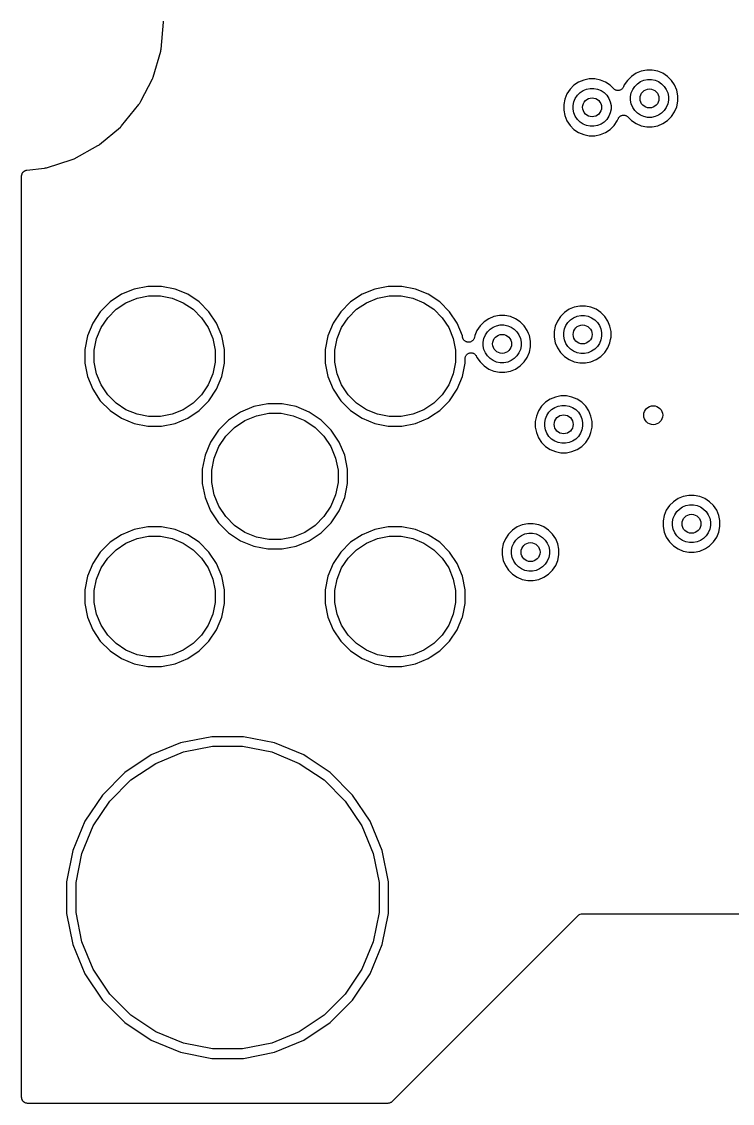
# Model space of a CAD drawing. Extents: x 113.2 to 188.8, y -123.8 to -78.2.
# Drawn here: x 113.15 to 128.16, y -123.85 to -100.99 of the extents above; entities that cross this region are included whole.
import ezdxf

# ---------------------------------------------------------------- set-up
doc = ezdxf.new("R2010")
doc.units = 0
doc.layers.add('BLACK', color=7, linetype='CONTINUOUS')

msp = doc.modelspace()

# ---------------------------------------------------------------- linework, layer by layer
at = {"layer": 'BLACK', "linetype": 'CONTINUOUS'}
for p, q in [((116.097, -101.572), (116.149, -100.999)), ((116.149, -100.999), (116.149, -100.98)), ((115.927, -102.163), (116.09, -101.611)), ((116.09, -101.611), (116.093, -101.592)), ((116.093, -101.592), (116.094, -101.59)), ((116.094, -101.59), (116.097, -101.572)), ((116.094, -101.59), (116.094, -101.59)), ((115.919, -102.182), (115.92, -102.18)), ((115.92, -102.18), (115.927, -102.163)), ((115.92, -102.18), (115.92, -102.18)), ((126.03, -102.147), (125.947, -102.23)), ((126.128, -102.081), (126.03, -102.147)), ((126.238, -102.036), (126.128, -102.081)), ((126.354, -102.013), (126.238, -102.036)), ((126.472, -102.013), (126.354, -102.013)), ((126.588, -102.036), (126.472, -102.013)), ((126.697, -102.081), (126.588, -102.036)), ((126.795, -102.147), (126.697, -102.081)), ((126.879, -102.23), (126.795, -102.147)), ((115.666, -102.67), (115.912, -102.199)), ((115.912, -102.199), (115.919, -102.182)), ((124.818, -102.334), (124.734, -102.418)), ((124.916, -102.268), (124.818, -102.334)), ((125.025, -102.223), (124.916, -102.268)), ((125.141, -102.2), (125.025, -102.223)), ((125.083, -102.415), (125.161, -102.4)), ((125.259, -102.2), (125.141, -102.2)), ((125.161, -102.4), (125.239, -102.4)), ((125.239, -102.4), (125.317, -102.415)), ((125.375, -102.223), (125.259, -102.2)), ((125.484, -102.268), (125.375, -102.223)), ((125.582, -102.334), (125.484, -102.268)), ((125.658, -102.409), (125.582, -102.334)), ((125.667, -102.417), (125.658, -102.409)), ((125.836, -102.41), (125.826, -102.418)), ((125.844, -102.4), (125.836, -102.41)), ((125.836, -102.41), (125.836, -102.41)), ((125.836, -102.41), (125.836, -102.41)), ((125.852, -102.391), (125.844, -102.4)), ((125.858, -102.38), (125.852, -102.391)), ((125.852, -102.391), (125.852, -102.391)), ((125.852, -102.391), (125.852, -102.391)), ((125.864, -102.369), (125.858, -102.38)), ((125.865, -102.368), (125.864, -102.369)), ((125.864, -102.369), (125.864, -102.369)), ((125.864, -102.369), (125.864, -102.369)), ((125.864, -102.369), (125.864, -102.369)), ((125.881, -102.328), (125.865, -102.368)), ((125.947, -102.23), (125.881, -102.328)), ((126.058, -102.423), (126.102, -102.358)), ((126.102, -102.358), (126.158, -102.302)), ((126.158, -102.302), (126.223, -102.258)), ((126.223, -102.258), (126.296, -102.228)), ((126.296, -102.228), (126.373, -102.213)), ((126.373, -102.213), (126.452, -102.213)), ((126.452, -102.213), (126.529, -102.228)), ((126.529, -102.228), (126.602, -102.258)), ((126.602, -102.258), (126.668, -102.302)), ((126.668, -102.302), (126.723, -102.358)), ((126.723, -102.358), (126.767, -102.423)), ((126.944, -102.328), (126.879, -102.23)), ((126.99, -102.438), (126.944, -102.328)), ((124.623, -102.625), (124.6, -102.741)), ((124.668, -102.516), (124.623, -102.625)), ((124.734, -102.418), (124.668, -102.516)), ((124.815, -102.683), (124.846, -102.611)), ((124.846, -102.611), (124.889, -102.545)), ((124.889, -102.545), (124.945, -102.489)), ((124.945, -102.489), (125.011, -102.446)), ((125.011, -102.446), (125.083, -102.415)), ((125.317, -102.415), (125.389, -102.446)), ((125.389, -102.446), (125.455, -102.489)), ((125.455, -102.489), (125.511, -102.545)), ((125.511, -102.545), (125.554, -102.611)), ((125.554, -102.611), (125.585, -102.683)), ((125.676, -102.424), (125.667, -102.417)), ((125.676, -102.425), (125.676, -102.424)), ((125.677, -102.425), (125.676, -102.425)), ((125.687, -102.43), (125.677, -102.425)), ((125.698, -102.436), (125.687, -102.43)), ((125.699, -102.436), (125.698, -102.436)), ((125.698, -102.436), (125.698, -102.436)), ((125.71, -102.44), (125.699, -102.436)), ((125.722, -102.444), (125.71, -102.44)), ((125.734, -102.445), (125.722, -102.444)), ((125.722, -102.444), (125.722, -102.444)), ((125.722, -102.444), (125.722, -102.444)), ((125.746, -102.446), (125.734, -102.445)), ((125.747, -102.446), (125.746, -102.446)), ((125.759, -102.445), (125.747, -102.446)), ((125.747, -102.446), (125.747, -102.446)), ((125.771, -102.444), (125.759, -102.445)), ((125.772, -102.444), (125.771, -102.444)), ((125.771, -102.444), (125.771, -102.444)), ((125.783, -102.44), (125.772, -102.444)), ((125.795, -102.437), (125.783, -102.44)), ((125.806, -102.431), (125.795, -102.437)), ((125.795, -102.437), (125.795, -102.437)), ((125.795, -102.437), (125.795, -102.437)), ((125.817, -102.426), (125.806, -102.431)), ((125.826, -102.418), (125.817, -102.425)), ((125.817, -102.425), (125.817, -102.425)), ((125.817, -102.425), (125.817, -102.426)), ((126.013, -102.573), (126.028, -102.496)), ((126.013, -102.652), (126.013, -102.573)), ((126.028, -102.496), (126.058, -102.423)), ((126.767, -102.423), (126.797, -102.496)), ((126.797, -102.496), (126.813, -102.573)), ((126.813, -102.573), (126.813, -102.652)), ((127.013, -102.554), (126.99, -102.438)), ((127.013, -102.672), (127.013, -102.554)), ((115.263, -103.191), (115.624, -102.742)), ((115.624, -102.742), (115.634, -102.726)), ((115.634, -102.726), (115.635, -102.725)), ((115.635, -102.725), (115.645, -102.709)), ((115.635, -102.725), (115.635, -102.725)), ((115.645, -102.709), (115.666, -102.67)), ((115.666, -102.67), (115.666, -102.67)), ((124.6, -102.741), (124.6, -102.859)), ((124.6, -102.859), (124.623, -102.975)), ((124.8, -102.761), (124.815, -102.683)), ((124.8, -102.839), (124.8, -102.761)), ((124.815, -102.917), (124.8, -102.839)), ((125.585, -102.683), (125.6, -102.761)), ((125.6, -102.839), (125.585, -102.917)), ((125.6, -102.761), (125.6, -102.839)), ((126.028, -102.729), (126.013, -102.652)), ((126.058, -102.802), (126.028, -102.729)), ((126.102, -102.868), (126.058, -102.802)), ((126.767, -102.802), (126.723, -102.868)), ((126.797, -102.729), (126.767, -102.802)), ((126.813, -102.652), (126.797, -102.729)), ((126.944, -102.897), (126.99, -102.788)), ((126.99, -102.788), (127.013, -102.672)), ((124.623, -102.975), (124.668, -103.084)), ((124.668, -103.084), (124.734, -103.182)), ((124.846, -102.989), (124.815, -102.917)), ((124.889, -103.055), (124.846, -102.989)), ((124.945, -103.111), (124.889, -103.055)), ((125.511, -103.055), (125.455, -103.111)), ((125.554, -102.989), (125.511, -103.055)), ((125.585, -102.917), (125.554, -102.989)), ((125.666, -103.182), (125.732, -103.084)), ((125.732, -103.084), (125.748, -103.045)), ((125.748, -103.044), (125.749, -103.043)), ((125.748, -103.045), (125.748, -103.044)), ((125.748, -103.044), (125.748, -103.044)), ((125.748, -103.044), (125.748, -103.044)), ((125.749, -103.043), (125.755, -103.033)), ((125.755, -103.033), (125.76, -103.022)), ((125.76, -103.022), (125.761, -103.022)), ((125.761, -103.022), (125.768, -103.012)), ((125.761, -103.022), (125.761, -103.022)), ((125.768, -103.012), (125.776, -103.003)), ((125.776, -103.003), (125.776, -103.003)), ((125.776, -103.003), (125.777, -103.003)), ((125.777, -103.003), (125.786, -102.995)), ((125.786, -102.995), (125.795, -102.987)), ((125.795, -102.987), (125.796, -102.987)), ((125.796, -102.987), (125.807, -102.982)), ((125.796, -102.987), (125.796, -102.987)), ((125.807, -102.982), (125.817, -102.976)), ((125.817, -102.976), (125.818, -102.976)), ((125.818, -102.976), (125.83, -102.972)), ((125.818, -102.976), (125.818, -102.976)), ((125.83, -102.972), (125.841, -102.969)), ((125.841, -102.969), (125.841, -102.969)), ((125.841, -102.969), (125.842, -102.969)), ((125.842, -102.969), (125.854, -102.968)), ((125.854, -102.968), (125.866, -102.966)), ((125.866, -102.966), (125.866, -102.967)), ((125.866, -102.967), (125.866, -102.966)), ((125.866, -102.966), (125.878, -102.968)), ((125.878, -102.968), (125.89, -102.969)), ((125.89, -102.969), (125.891, -102.969)), ((125.891, -102.969), (125.891, -102.969)), ((125.891, -102.969), (125.903, -102.973)), ((125.903, -102.973), (125.914, -102.976)), ((125.914, -102.976), (125.914, -102.976)), ((125.914, -102.976), (125.915, -102.976)), ((125.915, -102.976), (125.925, -102.982)), ((125.925, -102.982), (125.936, -102.988)), ((125.936, -102.988), (125.936, -102.988)), ((125.936, -102.988), (125.937, -102.988)), ((125.937, -102.988), (125.946, -102.996)), ((125.946, -102.996), (125.955, -103.004)), ((125.955, -103.004), (126.03, -103.079)), ((126.03, -103.079), (126.128, -103.144)), ((126.158, -102.923), (126.102, -102.868)), ((126.223, -102.967), (126.158, -102.923)), ((126.296, -102.997), (126.223, -102.967)), ((126.373, -103.013), (126.296, -102.997)), ((126.452, -103.013), (126.373, -103.013)), ((126.529, -102.997), (126.452, -103.013)), ((126.602, -102.967), (126.529, -102.997)), ((126.668, -102.923), (126.602, -102.967)), ((126.723, -102.868), (126.668, -102.923)), ((126.697, -103.144), (126.795, -103.079)), ((126.795, -103.079), (126.879, -102.995)), ((126.879, -102.995), (126.944, -102.897)), ((114.794, -103.589), (115.236, -103.218)), ((115.236, -103.218), (115.249, -103.205)), ((115.249, -103.205), (115.25, -103.204)), ((115.25, -103.204), (115.263, -103.191)), ((115.25, -103.204), (115.25, -103.204)), ((115.25, -103.204), (115.25, -103.204)), ((124.734, -103.182), (124.818, -103.266)), ((124.818, -103.266), (124.916, -103.332)), ((125.011, -103.154), (124.945, -103.111)), ((125.083, -103.185), (125.011, -103.154)), ((125.161, -103.2), (125.083, -103.185)), ((125.239, -103.2), (125.161, -103.2)), ((125.317, -103.185), (125.239, -103.2)), ((125.389, -103.154), (125.317, -103.185)), ((125.455, -103.111), (125.389, -103.154)), ((125.484, -103.332), (125.582, -103.266)), ((125.582, -103.266), (125.666, -103.182)), ((126.128, -103.144), (126.238, -103.19)), ((126.238, -103.19), (126.354, -103.213)), ((126.354, -103.213), (126.472, -103.213)), ((126.472, -103.213), (126.588, -103.19)), ((126.588, -103.19), (126.697, -103.144)), ((124.916, -103.332), (125.025, -103.377)), ((125.025, -103.377), (125.141, -103.4)), ((125.141, -103.4), (125.259, -103.4)), ((125.259, -103.4), (125.375, -103.377)), ((125.375, -103.377), (125.484, -103.332)), ((114.257, -103.888), (114.762, -103.61)), ((114.762, -103.61), (114.778, -103.6)), ((114.778, -103.6), (114.779, -103.599)), ((114.779, -103.599), (114.794, -103.589)), ((114.779, -103.599), (114.779, -103.599)), ((113.673, -104.077), (114.221, -103.903)), ((114.221, -103.903), (114.239, -103.895)), ((114.239, -103.895), (114.241, -103.895)), ((114.241, -103.895), (114.257, -103.888)), ((114.241, -103.895), (114.241, -103.895)), ((113.151, -104.241), (113.153, -104.234)), ((113.153, -104.226), (113.155, -104.222)), ((113.153, -104.234), (113.153, -104.226)), ((113.155, -104.222), (113.156, -104.217)), ((113.156, -104.217), (113.159, -104.21)), ((113.159, -104.21), (113.161, -104.203)), ((113.161, -104.203), (113.163, -104.198)), ((113.163, -104.198), (113.165, -104.194)), ((113.165, -104.194), (113.169, -104.188)), ((113.169, -104.188), (113.173, -104.181)), ((113.173, -104.181), (113.176, -104.177)), ((113.176, -104.177), (113.179, -104.173)), ((113.179, -104.173), (113.184, -104.168)), ((113.184, -104.168), (113.189, -104.162)), ((113.189, -104.162), (113.193, -104.159)), ((113.193, -104.159), (113.196, -104.155)), ((113.196, -104.155), (113.202, -104.151)), ((113.202, -104.151), (113.208, -104.146)), ((113.208, -104.146), (113.212, -104.144)), ((113.212, -104.144), (113.217, -104.141)), ((113.217, -104.141), (113.223, -104.138)), ((113.223, -104.138), (113.23, -104.135)), ((113.23, -104.135), (113.235, -104.134)), ((113.235, -104.134), (113.239, -104.132)), ((113.239, -104.132), (113.247, -104.13)), ((113.247, -104.13), (113.254, -104.128)), ((113.254, -104.128), (113.259, -104.128)), ((113.259, -104.128), (113.264, -104.126)), ((113.264, -104.126), (113.634, -104.085)), ((113.634, -104.085), (113.653, -104.081)), ((113.653, -104.081), (113.655, -104.081)), ((113.655, -104.081), (113.673, -104.077)), ((113.655, -104.081), (113.655, -104.081)), ((113.151, -104.246), (113.151, -104.241)), ((113.151, -104.251), (113.151, -104.246)), ((113.151, -104.253), (113.151, -104.251)), ((113.151, -123.722), (113.151, -104.253)), ((115.261, -106.752), (115.019, -106.913)), ((115.529, -106.64), (115.261, -106.752)), ((115.815, -106.584), (115.529, -106.64)), ((116.105, -106.584), (115.815, -106.584)), ((116.391, -106.64), (116.105, -106.584)), ((116.659, -106.752), (116.391, -106.64)), ((116.901, -106.913), (116.659, -106.752)), ((120.341, -106.752), (120.099, -106.913)), ((120.609, -106.64), (120.341, -106.752)), ((120.895, -106.584), (120.609, -106.64)), ((121.185, -106.584), (120.895, -106.584)), ((121.471, -106.64), (121.185, -106.584)), ((121.739, -106.752), (121.471, -106.64)), ((121.981, -106.913), (121.739, -106.752)), ((115.019, -106.913), (114.813, -107.119)), ((115.146, -107.069), (115.355, -106.929)), ((115.355, -106.929), (115.588, -106.833)), ((115.588, -106.833), (115.834, -106.784)), ((115.834, -106.784), (116.086, -106.784)), ((116.086, -106.784), (116.332, -106.833)), ((116.332, -106.833), (116.565, -106.929)), ((116.565, -106.929), (116.774, -107.069)), ((117.107, -107.119), (116.901, -106.913)), ((120.099, -106.913), (119.893, -107.119)), ((120.226, -107.069), (120.435, -106.929)), ((120.435, -106.929), (120.668, -106.833)), ((120.668, -106.833), (120.914, -106.784)), ((120.914, -106.784), (121.166, -106.784)), ((121.166, -106.784), (121.412, -106.833)), ((121.412, -106.833), (121.645, -106.929)), ((121.645, -106.929), (121.854, -107.069)), ((122.187, -107.119), (121.981, -106.913)), ((114.813, -107.119), (114.652, -107.361)), ((114.969, -107.246), (115.146, -107.069)), ((116.774, -107.069), (116.951, -107.246)), ((117.268, -107.361), (117.107, -107.119)), ((119.893, -107.119), (119.732, -107.361)), ((120.049, -107.246), (120.226, -107.069)), ((121.854, -107.069), (122.031, -107.246)), ((122.348, -107.361), (122.187, -107.119)), ((123.241, -107.2), (123.125, -107.223)), ((123.359, -107.2), (123.241, -107.2)), ((123.475, -107.223), (123.359, -107.2)), ((124.618, -107.134), (124.534, -107.218)), ((124.716, -107.068), (124.618, -107.134)), ((124.825, -107.023), (124.716, -107.068)), ((124.941, -107), (124.825, -107.023)), ((124.883, -107.215), (124.961, -107.2)), ((125.059, -107), (124.941, -107)), ((124.961, -107.2), (125.039, -107.2)), ((125.039, -107.2), (125.117, -107.215)), ((125.175, -107.023), (125.059, -107)), ((125.284, -107.068), (125.175, -107.023)), ((125.382, -107.134), (125.284, -107.068)), ((125.466, -107.218), (125.382, -107.134)), ((114.652, -107.361), (114.54, -107.629)), ((114.829, -107.455), (114.969, -107.246)), ((116.951, -107.246), (117.091, -107.455)), ((117.38, -107.629), (117.268, -107.361)), ((119.732, -107.361), (119.62, -107.629)), ((119.909, -107.455), (120.049, -107.246)), ((122.031, -107.246), (122.171, -107.455)), ((122.46, -107.629), (122.348, -107.361)), ((122.834, -107.418), (122.768, -107.516)), ((122.918, -107.334), (122.834, -107.418)), ((123.016, -107.268), (122.918, -107.334)), ((123.125, -107.223), (123.016, -107.268)), ((123.111, -107.446), (123.183, -107.415)), ((123.183, -107.415), (123.261, -107.4)), ((123.261, -107.4), (123.339, -107.4)), ((123.339, -107.4), (123.417, -107.415)), ((123.417, -107.415), (123.489, -107.446)), ((123.584, -107.268), (123.475, -107.223)), ((123.682, -107.334), (123.584, -107.268)), ((123.766, -107.418), (123.682, -107.334)), ((123.832, -107.516), (123.766, -107.418)), ((124.423, -107.425), (124.4, -107.541)), ((124.468, -107.316), (124.423, -107.425)), ((124.534, -107.218), (124.468, -107.316)), ((124.615, -107.483), (124.646, -107.411)), ((124.646, -107.411), (124.689, -107.345)), ((124.689, -107.345), (124.745, -107.289)), ((124.745, -107.289), (124.811, -107.246)), ((124.811, -107.246), (124.883, -107.215)), ((125.117, -107.215), (125.189, -107.246)), ((125.189, -107.246), (125.255, -107.289)), ((125.255, -107.289), (125.311, -107.345)), ((125.311, -107.345), (125.354, -107.411)), ((125.354, -107.411), (125.385, -107.483)), ((125.532, -107.316), (125.466, -107.218)), ((125.577, -107.425), (125.532, -107.316)), ((125.6, -107.541), (125.577, -107.425)), ((114.54, -107.629), (114.484, -107.915)), ((114.733, -107.688), (114.829, -107.455)), ((117.091, -107.455), (117.187, -107.688)), ((117.436, -107.915), (117.38, -107.629)), ((119.62, -107.629), (119.564, -107.915)), ((119.813, -107.688), (119.909, -107.455)), ((122.171, -107.455), (122.267, -107.688)), ((122.466, -107.663), (122.46, -107.629)), ((122.47, -107.675), (122.466, -107.663)), ((122.715, -107.665), (122.711, -107.677)), ((122.723, -107.625), (122.715, -107.663)), ((122.715, -107.663), (122.715, -107.665)), ((122.715, -107.665), (122.715, -107.665)), ((122.715, -107.665), (122.715, -107.665)), ((122.715, -107.665), (122.715, -107.665)), ((122.768, -107.516), (122.723, -107.625)), ((122.915, -107.683), (122.946, -107.611)), ((122.946, -107.611), (122.989, -107.545)), ((122.989, -107.545), (123.045, -107.489)), ((123.045, -107.489), (123.111, -107.446)), ((123.489, -107.446), (123.555, -107.489)), ((123.555, -107.489), (123.611, -107.545)), ((123.611, -107.545), (123.654, -107.611)), ((123.654, -107.611), (123.685, -107.683)), ((123.857, -107.577), (123.832, -107.516)), ((123.877, -107.625), (123.857, -107.577)), ((123.9, -107.741), (123.877, -107.625)), ((124.4, -107.541), (124.4, -107.659)), ((124.4, -107.659), (124.423, -107.775)), ((124.6, -107.561), (124.615, -107.483)), ((124.6, -107.639), (124.6, -107.561)), ((124.615, -107.717), (124.6, -107.639)), ((125.385, -107.483), (125.4, -107.561)), ((125.4, -107.639), (125.385, -107.717)), ((125.4, -107.561), (125.4, -107.639)), ((125.591, -107.704), (125.6, -107.659)), ((125.6, -107.659), (125.6, -107.541)), ((114.684, -107.934), (114.733, -107.688)), ((117.187, -107.688), (117.236, -107.934)), ((119.764, -107.934), (119.813, -107.688)), ((122.267, -107.688), (122.316, -107.934)), ((122.473, -107.687), (122.47, -107.675)), ((122.474, -107.687), (122.473, -107.687)), ((122.473, -107.687), (122.473, -107.687)), ((122.479, -107.697), (122.474, -107.687)), ((122.485, -107.709), (122.479, -107.697)), ((122.493, -107.718), (122.485, -107.709)), ((122.485, -107.709), (122.485, -107.709)), ((122.485, -107.709), (122.485, -107.709)), ((122.501, -107.728), (122.493, -107.718)), ((122.51, -107.736), (122.501, -107.728)), ((122.501, -107.728), (122.501, -107.728)), ((122.501, -107.728), (122.501, -107.728)), ((122.52, -107.744), (122.51, -107.736)), ((122.531, -107.749), (122.52, -107.744)), ((122.52, -107.744), (122.52, -107.744)), ((122.52, -107.744), (122.52, -107.744)), ((122.542, -107.755), (122.531, -107.749)), ((122.542, -107.756), (122.542, -107.755)), ((122.542, -107.755), (122.542, -107.755)), ((122.554, -107.759), (122.542, -107.756)), ((122.565, -107.763), (122.554, -107.759)), ((122.578, -107.764), (122.565, -107.763)), ((122.565, -107.763), (122.565, -107.763)), ((122.565, -107.763), (122.565, -107.763)), ((122.59, -107.765), (122.578, -107.764)), ((122.603, -107.764), (122.59, -107.765)), ((122.59, -107.765), (122.59, -107.765)), ((122.59, -107.765), (122.59, -107.765)), ((122.615, -107.763), (122.603, -107.764)), ((122.627, -107.76), (122.615, -107.763)), ((122.615, -107.763), (122.615, -107.763)), ((122.615, -107.763), (122.615, -107.763)), ((122.638, -107.756), (122.627, -107.76)), ((122.639, -107.756), (122.638, -107.756)), ((122.638, -107.756), (122.638, -107.756)), ((122.649, -107.75), (122.639, -107.756)), ((122.66, -107.745), (122.649, -107.75)), ((122.661, -107.745), (122.66, -107.745)), ((122.66, -107.745), (122.66, -107.745)), ((122.67, -107.737), (122.661, -107.745)), ((122.68, -107.729), (122.67, -107.737)), ((122.688, -107.719), (122.68, -107.729)), ((122.68, -107.729), (122.68, -107.729)), ((122.68, -107.729), (122.68, -107.729)), ((122.696, -107.71), (122.688, -107.719)), ((122.702, -107.699), (122.696, -107.71)), ((122.696, -107.71), (122.696, -107.71)), ((122.696, -107.71), (122.696, -107.71)), ((122.708, -107.689), (122.702, -107.699)), ((122.711, -107.677), (122.708, -107.688)), ((122.708, -107.688), (122.708, -107.688)), ((122.708, -107.688), (122.708, -107.689)), ((122.9, -107.761), (122.915, -107.683)), ((122.9, -107.839), (122.9, -107.761)), ((122.915, -107.917), (122.9, -107.839)), ((123.685, -107.683), (123.7, -107.761)), ((123.7, -107.839), (123.685, -107.917)), ((123.7, -107.761), (123.7, -107.839)), ((123.877, -107.975), (123.9, -107.859)), ((123.9, -107.859), (123.9, -107.741)), ((124.423, -107.775), (124.468, -107.884)), ((124.468, -107.884), (124.534, -107.982)), ((124.646, -107.789), (124.615, -107.717)), ((124.689, -107.855), (124.646, -107.789)), ((124.745, -107.911), (124.689, -107.855)), ((125.311, -107.855), (125.255, -107.911)), ((125.354, -107.789), (125.311, -107.855)), ((125.385, -107.717), (125.354, -107.789)), ((125.466, -107.982), (125.532, -107.884)), ((125.532, -107.884), (125.577, -107.775)), ((125.577, -107.775), (125.591, -107.704)), ((114.484, -107.915), (114.484, -108.205)), ((114.684, -108.186), (114.684, -107.934)), ((117.236, -107.934), (117.236, -108.186)), ((117.436, -108.205), (117.436, -107.915)), ((119.564, -107.915), (119.564, -108.205)), ((119.764, -108.186), (119.764, -107.934)), ((122.316, -107.934), (122.316, -108.186)), ((122.516, -108.113), (122.518, -108.1)), ((122.516, -108.114), (122.516, -108.113)), ((122.516, -108.113), (122.516, -108.113)), ((122.516, -108.113), (122.516, -108.113)), ((122.516, -108.113), (122.516, -108.113)), ((122.516, -108.205), (122.516, -108.114)), ((122.518, -108.1), (122.519, -108.088)), ((122.519, -108.088), (122.523, -108.076)), ((122.519, -108.088), (122.519, -108.088)), ((122.519, -108.088), (122.519, -108.088)), ((122.523, -108.076), (122.527, -108.065)), ((122.527, -108.064), (122.533, -108.053)), ((122.527, -108.065), (122.527, -108.064)), ((122.527, -108.065), (122.527, -108.065)), ((122.533, -108.053), (122.538, -108.043)), ((122.538, -108.043), (122.539, -108.043)), ((122.539, -108.043), (122.546, -108.033)), ((122.539, -108.043), (122.539, -108.043)), ((122.546, -108.033), (122.554, -108.024)), ((122.554, -108.024), (122.564, -108.016)), ((122.554, -108.024), (122.554, -108.024)), ((122.554, -108.024), (122.554, -108.024)), ((122.564, -108.016), (122.574, -108.008)), ((122.574, -108.008), (122.585, -108.002)), ((122.574, -108.008), (122.574, -108.008)), ((122.574, -108.008), (122.574, -108.008)), ((122.585, -108.002), (122.596, -107.997)), ((122.596, -107.997), (122.607, -107.993)), ((122.596, -107.997), (122.596, -107.997)), ((122.596, -107.997), (122.596, -107.997)), ((122.607, -107.993), (122.619, -107.99)), ((122.619, -107.99), (122.619, -107.99)), ((122.619, -107.99), (122.62, -107.99)), ((122.62, -107.99), (122.632, -107.989)), ((122.632, -107.989), (122.644, -107.987)), ((122.644, -107.987), (122.644, -107.987)), ((122.644, -107.987), (122.644, -107.987)), ((122.644, -107.987), (122.656, -107.989)), ((122.656, -107.989), (122.669, -107.99)), ((122.669, -107.99), (122.669, -107.99)), ((122.669, -107.99), (122.669, -107.99)), ((122.669, -107.99), (122.681, -107.994)), ((122.681, -107.994), (122.692, -107.997)), ((122.692, -107.997), (122.692, -107.997)), ((122.692, -107.997), (122.693, -107.997)), ((122.693, -107.997), (122.703, -108.003)), ((122.703, -108.003), (122.714, -108.009)), ((122.714, -108.009), (122.714, -108.009)), ((122.714, -108.009), (122.714, -108.009)), ((122.714, -108.009), (122.724, -108.017)), ((122.724, -108.017), (122.733, -108.025)), ((122.733, -108.025), (122.733, -108.025)), ((122.733, -108.025), (122.733, -108.025)), ((122.733, -108.025), (122.741, -108.035)), ((122.741, -108.035), (122.749, -108.044)), ((122.749, -108.044), (122.749, -108.044)), ((122.749, -108.044), (122.749, -108.044)), ((122.749, -108.044), (122.755, -108.055)), ((122.755, -108.055), (122.761, -108.066)), ((122.761, -108.066), (122.768, -108.084)), ((122.768, -108.084), (122.834, -108.182)), ((122.946, -107.989), (122.915, -107.917)), ((122.989, -108.055), (122.946, -107.989)), ((123.045, -108.111), (122.989, -108.055)), ((123.111, -108.154), (123.045, -108.111)), ((123.555, -108.111), (123.489, -108.154)), ((123.611, -108.055), (123.555, -108.111)), ((123.654, -107.989), (123.611, -108.055)), ((123.685, -107.917), (123.654, -107.989)), ((123.766, -108.182), (123.832, -108.084)), ((123.832, -108.084), (123.877, -107.975)), ((124.534, -107.982), (124.618, -108.066)), ((124.618, -108.066), (124.716, -108.132)), ((124.811, -107.954), (124.745, -107.911)), ((124.883, -107.985), (124.811, -107.954)), ((124.961, -108), (124.883, -107.985)), ((125.039, -108), (124.961, -108)), ((125.117, -107.985), (125.039, -108)), ((125.189, -107.954), (125.117, -107.985)), ((125.255, -107.911), (125.189, -107.954)), ((125.284, -108.132), (125.382, -108.066)), ((125.382, -108.066), (125.466, -107.982)), ((114.484, -108.205), (114.54, -108.491)), ((114.733, -108.432), (114.684, -108.186)), ((117.236, -108.186), (117.187, -108.432)), ((117.38, -108.491), (117.436, -108.205)), ((119.564, -108.205), (119.62, -108.491)), ((119.813, -108.432), (119.764, -108.186)), ((122.316, -108.186), (122.267, -108.432)), ((122.46, -108.491), (122.516, -108.205)), ((122.834, -108.182), (122.918, -108.266)), ((122.918, -108.266), (123.016, -108.332)), ((123.016, -108.332), (123.125, -108.377)), ((123.183, -108.185), (123.111, -108.154)), ((123.261, -108.2), (123.183, -108.185)), ((123.339, -108.2), (123.261, -108.2)), ((123.417, -108.185), (123.339, -108.2)), ((123.489, -108.154), (123.417, -108.185)), ((123.475, -108.377), (123.584, -108.332)), ((123.584, -108.332), (123.682, -108.266)), ((123.682, -108.266), (123.766, -108.182)), ((124.716, -108.132), (124.825, -108.177)), ((124.825, -108.177), (124.941, -108.2)), ((124.941, -108.2), (125.059, -108.2)), ((125.059, -108.2), (125.175, -108.177)), ((125.175, -108.177), (125.284, -108.132)), ((114.54, -108.491), (114.652, -108.759)), ((114.829, -108.665), (114.733, -108.432)), ((117.187, -108.432), (117.091, -108.665)), ((117.268, -108.759), (117.38, -108.491)), ((119.62, -108.491), (119.732, -108.759)), ((119.909, -108.665), (119.813, -108.432)), ((122.267, -108.432), (122.171, -108.665)), ((122.348, -108.759), (122.46, -108.491)), ((123.125, -108.377), (123.241, -108.4)), ((123.241, -108.4), (123.359, -108.4)), ((123.359, -108.4), (123.475, -108.377)), ((114.652, -108.759), (114.813, -109.001)), ((114.969, -108.874), (114.829, -108.665)), ((117.091, -108.665), (116.951, -108.874)), ((117.107, -109.001), (117.268, -108.759)), ((119.732, -108.759), (119.893, -109.001)), ((120.049, -108.874), (119.909, -108.665)), ((122.171, -108.665), (122.031, -108.874)), ((122.187, -109.001), (122.348, -108.759)), ((114.813, -109.001), (115.019, -109.207)), ((115.146, -109.051), (114.969, -108.874)), ((116.951, -108.874), (116.774, -109.051)), ((116.901, -109.207), (117.107, -109.001)), ((119.893, -109.001), (120.099, -109.207)), ((120.226, -109.051), (120.049, -108.874)), ((122.031, -108.874), (121.854, -109.051)), ((121.981, -109.207), (122.187, -109.001)), ((124.218, -109.034), (124.134, -109.118)), ((124.316, -108.968), (124.218, -109.034)), ((124.425, -108.923), (124.316, -108.968)), ((124.541, -108.9), (124.425, -108.923)), ((124.659, -108.9), (124.541, -108.9)), ((124.775, -108.923), (124.659, -108.9)), ((124.884, -108.968), (124.775, -108.923)), ((124.982, -109.034), (124.884, -108.968)), ((125.066, -109.118), (124.982, -109.034)), ((115.019, -109.207), (115.261, -109.368)), ((115.355, -109.191), (115.146, -109.051)), ((115.588, -109.287), (115.355, -109.191)), ((116.565, -109.191), (116.332, -109.287)), ((116.774, -109.051), (116.565, -109.191)), ((116.659, -109.368), (116.901, -109.207)), ((117.774, -109.241), (117.522, -109.409)), ((118.053, -109.125), (117.774, -109.241)), ((118.349, -109.066), (118.053, -109.125)), ((118.111, -109.318), (118.369, -109.266)), ((118.651, -109.066), (118.349, -109.066)), ((118.369, -109.266), (118.631, -109.266)), ((118.631, -109.266), (118.889, -109.318)), ((118.947, -109.125), (118.651, -109.066)), ((119.226, -109.241), (118.947, -109.125)), ((119.478, -109.409), (119.226, -109.241)), ((120.099, -109.207), (120.341, -109.368)), ((120.435, -109.191), (120.226, -109.051)), ((120.668, -109.287), (120.435, -109.191)), ((121.645, -109.191), (121.412, -109.287)), ((121.854, -109.051), (121.645, -109.191)), ((121.807, -109.323), (121.981, -109.207)), ((124.068, -109.216), (124.023, -109.325)), ((124.134, -109.118), (124.068, -109.216)), ((124.246, -109.311), (124.289, -109.245)), ((124.289, -109.245), (124.345, -109.189)), ((124.345, -109.189), (124.411, -109.146)), ((124.411, -109.146), (124.483, -109.115)), ((124.483, -109.115), (124.561, -109.1)), ((124.561, -109.1), (124.639, -109.1)), ((124.639, -109.1), (124.717, -109.115)), ((124.717, -109.115), (124.789, -109.146)), ((124.789, -109.146), (124.855, -109.189)), ((124.855, -109.189), (124.911, -109.245)), ((124.911, -109.245), (124.954, -109.311)), ((125.132, -109.216), (125.066, -109.118)), ((125.177, -109.325), (125.132, -109.216)), ((115.261, -109.368), (115.529, -109.48)), ((115.529, -109.48), (115.815, -109.536)), ((115.834, -109.336), (115.588, -109.287)), ((116.086, -109.336), (115.834, -109.336)), ((116.332, -109.287), (116.086, -109.336)), ((116.105, -109.536), (116.391, -109.48)), ((116.391, -109.48), (116.659, -109.368)), ((117.522, -109.409), (117.309, -109.622)), ((117.65, -109.564), (117.868, -109.418)), ((117.868, -109.418), (118.111, -109.318)), ((118.889, -109.318), (119.132, -109.418)), ((119.132, -109.418), (119.35, -109.564)), ((119.691, -109.622), (119.478, -109.409)), ((120.341, -109.368), (120.609, -109.48)), ((120.609, -109.48), (120.895, -109.536)), ((120.914, -109.336), (120.668, -109.287)), ((121.166, -109.336), (120.914, -109.336)), ((121.412, -109.287), (121.166, -109.336)), ((121.185, -109.536), (121.471, -109.48)), ((121.471, -109.48), (121.739, -109.368)), ((121.739, -109.368), (121.807, -109.323)), ((124.023, -109.325), (124, -109.441)), ((124, -109.441), (124, -109.559)), ((124.2, -109.461), (124.215, -109.383)), ((124.2, -109.539), (124.2, -109.461)), ((124.215, -109.383), (124.246, -109.311)), ((124.954, -109.311), (124.985, -109.383)), ((124.985, -109.383), (125, -109.461)), ((125, -109.461), (125, -109.539)), ((125.2, -109.441), (125.177, -109.325)), ((125.2, -109.559), (125.2, -109.441)), ((115.815, -109.536), (116.105, -109.536)), ((117.309, -109.622), (117.141, -109.874)), ((117.464, -109.75), (117.65, -109.564)), ((119.35, -109.564), (119.536, -109.75)), ((119.859, -109.874), (119.691, -109.622)), ((120.895, -109.536), (121.185, -109.536)), ((124, -109.559), (124.023, -109.675)), ((124.023, -109.675), (124.068, -109.784)), ((124.215, -109.617), (124.2, -109.539)), ((124.246, -109.689), (124.215, -109.617)), ((124.289, -109.755), (124.246, -109.689)), ((124.954, -109.689), (124.911, -109.755)), ((124.985, -109.617), (124.954, -109.689)), ((125, -109.539), (124.985, -109.617)), ((125.153, -109.734), (125.177, -109.675)), ((125.177, -109.675), (125.2, -109.559)), ((117.141, -109.874), (117.025, -110.153)), ((117.318, -109.968), (117.464, -109.75)), ((119.536, -109.75), (119.682, -109.968)), ((119.975, -110.153), (119.859, -109.874)), ((124.068, -109.784), (124.134, -109.882)), ((124.134, -109.882), (124.218, -109.966)), ((124.345, -109.811), (124.289, -109.755)), ((124.411, -109.854), (124.345, -109.811)), ((124.483, -109.885), (124.411, -109.854)), ((124.561, -109.9), (124.483, -109.885)), ((124.639, -109.9), (124.561, -109.9)), ((124.717, -109.885), (124.639, -109.9)), ((124.789, -109.854), (124.717, -109.885)), ((124.855, -109.811), (124.789, -109.854)), ((124.911, -109.755), (124.855, -109.811)), ((124.982, -109.966), (125.066, -109.882)), ((125.066, -109.882), (125.132, -109.784)), ((125.132, -109.784), (125.153, -109.734)), ((125.153, -109.734), (125.153, -109.734)), ((117.025, -110.153), (116.966, -110.449)), ((117.218, -110.211), (117.318, -109.968)), ((119.682, -109.968), (119.782, -110.211)), ((120.033, -110.449), (119.975, -110.153)), ((124.218, -109.966), (124.316, -110.032)), ((124.316, -110.032), (124.425, -110.077)), ((124.425, -110.077), (124.541, -110.1)), ((124.541, -110.1), (124.659, -110.1)), ((124.659, -110.1), (124.775, -110.077)), ((124.775, -110.077), (124.884, -110.032)), ((124.884, -110.032), (124.982, -109.966)), ((117.166, -110.469), (117.218, -110.211)), ((119.782, -110.211), (119.834, -110.469)), ((116.966, -110.449), (116.966, -110.751)), ((117.166, -110.731), (117.166, -110.469)), ((119.834, -110.469), (119.834, -110.731)), ((120.033, -110.751), (120.033, -110.449)), ((116.966, -110.751), (117.025, -111.047)), ((117.218, -110.989), (117.166, -110.731)), ((119.834, -110.731), (119.782, -110.989)), ((119.975, -111.047), (120.033, -110.751)), ((117.025, -111.047), (117.141, -111.326)), ((117.318, -111.232), (117.218, -110.989)), ((119.782, -110.989), (119.682, -111.232)), ((119.859, -111.326), (119.975, -111.047)), ((127.016, -111.068), (126.918, -111.134)), ((127.125, -111.023), (127.016, -111.068)), ((127.241, -111), (127.125, -111.023)), ((127.359, -111), (127.241, -111)), ((127.475, -111.023), (127.359, -111)), ((127.584, -111.068), (127.475, -111.023)), ((127.682, -111.134), (127.584, -111.068)), ((117.464, -111.45), (117.318, -111.232)), ((119.682, -111.232), (119.536, -111.45)), ((126.768, -111.316), (126.723, -111.425)), ((126.834, -111.218), (126.768, -111.316)), ((126.918, -111.134), (126.834, -111.218)), ((126.989, -111.345), (127.045, -111.289)), ((127.045, -111.289), (127.111, -111.246)), ((127.111, -111.246), (127.183, -111.215)), ((127.183, -111.215), (127.261, -111.2)), ((127.261, -111.2), (127.339, -111.2)), ((127.339, -111.2), (127.417, -111.215)), ((127.417, -111.215), (127.489, -111.246)), ((127.489, -111.246), (127.555, -111.289)), ((127.555, -111.289), (127.611, -111.345)), ((127.766, -111.218), (127.682, -111.134)), ((127.832, -111.316), (127.766, -111.218)), ((127.877, -111.425), (127.832, -111.316)), ((117.141, -111.326), (117.309, -111.578)), ((117.65, -111.636), (117.464, -111.45)), ((119.536, -111.45), (119.35, -111.636)), ((119.691, -111.578), (119.859, -111.326)), ((126.723, -111.425), (126.7, -111.541)), ((126.7, -111.541), (126.7, -111.659)), ((126.9, -111.561), (126.915, -111.483)), ((126.915, -111.483), (126.946, -111.411)), ((126.946, -111.411), (126.989, -111.345)), ((127.611, -111.345), (127.654, -111.411)), ((127.654, -111.411), (127.685, -111.483)), ((127.685, -111.483), (127.7, -111.561)), ((127.899, -111.535), (127.877, -111.425)), ((127.9, -111.541), (127.899, -111.535)), ((127.899, -111.535), (127.899, -111.535)), ((127.9, -111.659), (127.9, -111.541)), ((115.529, -111.72), (115.261, -111.832)), ((115.815, -111.664), (115.529, -111.72)), ((116.105, -111.664), (115.815, -111.664)), ((116.391, -111.72), (116.105, -111.664)), ((116.659, -111.832), (116.391, -111.72)), ((117.309, -111.578), (117.522, -111.791)), ((117.868, -111.782), (117.65, -111.636)), ((118.111, -111.882), (117.868, -111.782)), ((119.132, -111.782), (118.889, -111.882)), ((119.35, -111.636), (119.132, -111.782)), ((119.478, -111.791), (119.691, -111.578)), ((120.609, -111.72), (120.341, -111.832)), ((120.895, -111.664), (120.609, -111.72)), ((121.185, -111.664), (120.895, -111.664)), ((121.471, -111.72), (121.185, -111.664)), ((121.739, -111.832), (121.471, -111.72)), ((123.518, -111.734), (123.434, -111.818)), ((123.616, -111.668), (123.518, -111.734)), ((123.725, -111.623), (123.616, -111.668)), ((123.841, -111.6), (123.725, -111.623)), ((123.959, -111.6), (123.841, -111.6)), ((124.075, -111.623), (123.959, -111.6)), ((124.13, -111.646), (124.075, -111.623)), ((124.184, -111.668), (124.13, -111.646)), ((124.282, -111.734), (124.184, -111.668)), ((124.366, -111.818), (124.282, -111.734)), ((126.7, -111.659), (126.723, -111.775)), ((126.723, -111.775), (126.768, -111.884)), ((126.9, -111.639), (126.9, -111.561)), ((126.915, -111.717), (126.9, -111.639)), ((126.946, -111.789), (126.915, -111.717)), ((127.685, -111.717), (127.654, -111.789)), ((127.7, -111.639), (127.685, -111.717)), ((127.7, -111.561), (127.7, -111.639)), ((127.832, -111.884), (127.877, -111.775)), ((127.877, -111.775), (127.9, -111.659)), ((115.019, -111.993), (114.813, -112.199)), ((115.261, -111.832), (115.019, -111.993)), ((115.146, -112.149), (115.355, -112.009)), ((115.355, -112.009), (115.588, -111.913)), ((115.588, -111.913), (115.834, -111.864)), ((115.834, -111.864), (116.086, -111.864)), ((116.086, -111.864), (116.332, -111.913)), ((116.332, -111.913), (116.565, -112.009)), ((116.565, -112.009), (116.774, -112.149)), ((116.901, -111.993), (116.659, -111.832)), ((117.107, -112.199), (116.901, -111.993)), ((117.522, -111.791), (117.774, -111.959)), ((117.774, -111.959), (118.053, -112.075)), ((118.369, -111.933), (118.111, -111.882)), ((118.631, -111.933), (118.369, -111.933)), ((118.889, -111.882), (118.631, -111.933)), ((118.947, -112.075), (119.226, -111.959)), ((119.226, -111.959), (119.478, -111.791)), ((120.099, -111.993), (119.893, -112.199)), ((120.341, -111.832), (120.099, -111.993)), ((120.226, -112.149), (120.435, -112.009)), ((120.435, -112.009), (120.668, -111.913)), ((120.668, -111.913), (120.914, -111.864)), ((120.914, -111.864), (121.166, -111.864)), ((121.166, -111.864), (121.412, -111.913)), ((121.412, -111.913), (121.645, -112.009)), ((121.645, -112.009), (121.854, -112.149)), ((121.981, -111.993), (121.739, -111.832)), ((122.187, -112.199), (121.981, -111.993)), ((123.368, -111.916), (123.323, -112.025)), ((123.434, -111.818), (123.368, -111.916)), ((123.515, -112.083), (123.546, -112.011)), ((123.546, -112.011), (123.589, -111.945)), ((123.589, -111.945), (123.645, -111.889)), ((123.645, -111.889), (123.711, -111.846)), ((123.711, -111.846), (123.783, -111.815)), ((123.783, -111.815), (123.861, -111.8)), ((123.861, -111.8), (123.939, -111.8)), ((123.939, -111.8), (124.017, -111.815)), ((124.017, -111.815), (124.089, -111.846)), ((124.089, -111.846), (124.155, -111.889)), ((124.155, -111.889), (124.211, -111.945)), ((124.211, -111.945), (124.254, -112.011)), ((124.254, -112.011), (124.285, -112.083)), ((124.432, -111.916), (124.366, -111.818)), ((124.477, -112.025), (124.432, -111.916)), ((126.768, -111.884), (126.834, -111.982)), ((126.834, -111.982), (126.918, -112.066)), ((126.989, -111.855), (126.946, -111.789)), ((127.045, -111.911), (126.989, -111.855)), ((127.111, -111.954), (127.045, -111.911)), ((127.183, -111.985), (127.111, -111.954)), ((127.261, -112), (127.183, -111.985)), ((127.339, -112), (127.261, -112)), ((127.417, -111.985), (127.339, -112)), ((127.489, -111.954), (127.417, -111.985)), ((127.555, -111.911), (127.489, -111.954)), ((127.611, -111.855), (127.555, -111.911)), ((127.654, -111.789), (127.611, -111.855)), ((127.682, -112.066), (127.766, -111.982)), ((127.766, -111.982), (127.832, -111.884)), ((114.813, -112.199), (114.652, -112.441)), ((114.969, -112.326), (115.146, -112.149)), ((116.774, -112.149), (116.951, -112.326)), ((117.268, -112.441), (117.107, -112.199)), ((118.053, -112.075), (118.349, -112.133)), ((118.349, -112.133), (118.651, -112.133)), ((118.651, -112.133), (118.947, -112.075)), ((119.893, -112.199), (119.732, -112.441)), ((120.049, -112.326), (120.226, -112.149)), ((121.854, -112.149), (122.031, -112.326)), ((122.348, -112.441), (122.187, -112.199)), ((122.187, -112.199), (122.187, -112.199)), ((123.323, -112.025), (123.3, -112.141)), ((123.3, -112.141), (123.3, -112.259)), ((123.5, -112.161), (123.515, -112.083)), ((123.5, -112.239), (123.5, -112.161)), ((123.515, -112.317), (123.5, -112.239)), ((124.285, -112.083), (124.3, -112.161)), ((124.3, -112.239), (124.285, -112.317)), ((124.3, -112.161), (124.3, -112.239)), ((124.5, -112.141), (124.477, -112.025)), ((124.5, -112.259), (124.5, -112.141)), ((126.918, -112.066), (127.016, -112.132)), ((127.016, -112.132), (127.125, -112.177)), ((127.125, -112.177), (127.241, -112.2)), ((127.241, -112.2), (127.359, -112.2)), ((127.359, -112.2), (127.475, -112.177)), ((127.475, -112.177), (127.584, -112.132)), ((127.584, -112.132), (127.598, -112.123)), ((127.598, -112.123), (127.682, -112.066)), ((127.598, -112.123), (127.598, -112.123)), ((114.652, -112.441), (114.54, -112.709)), ((114.829, -112.535), (114.969, -112.326)), ((116.951, -112.326), (117.091, -112.535)), ((117.38, -112.709), (117.268, -112.441)), ((119.732, -112.441), (119.62, -112.709)), ((119.909, -112.535), (120.049, -112.326)), ((122.031, -112.326), (122.171, -112.535)), ((122.46, -112.709), (122.348, -112.441)), ((123.3, -112.259), (123.323, -112.375)), ((123.323, -112.375), (123.368, -112.484)), ((123.546, -112.389), (123.515, -112.317)), ((123.589, -112.455), (123.546, -112.389)), ((123.645, -112.511), (123.589, -112.455)), ((124.211, -112.455), (124.155, -112.511)), ((124.254, -112.389), (124.211, -112.455)), ((124.285, -112.317), (124.254, -112.389)), ((124.432, -112.484), (124.477, -112.375)), ((124.477, -112.375), (124.5, -112.259)), ((114.733, -112.768), (114.829, -112.535)), ((117.091, -112.535), (117.187, -112.768)), ((119.813, -112.768), (119.909, -112.535)), ((122.171, -112.535), (122.267, -112.768)), ((123.368, -112.484), (123.434, -112.582)), ((123.434, -112.582), (123.518, -112.666)), ((123.518, -112.666), (123.616, -112.732)), ((123.711, -112.554), (123.645, -112.511)), ((123.783, -112.585), (123.711, -112.554)), ((123.861, -112.6), (123.783, -112.585)), ((123.939, -112.6), (123.861, -112.6)), ((124.017, -112.585), (123.939, -112.6)), ((124.089, -112.554), (124.017, -112.585)), ((124.155, -112.511), (124.089, -112.554)), ((124.184, -112.732), (124.282, -112.666)), ((124.282, -112.666), (124.366, -112.582)), ((124.366, -112.582), (124.432, -112.484)), ((114.54, -112.709), (114.484, -112.995)), ((114.684, -113.014), (114.733, -112.768)), ((117.187, -112.768), (117.236, -113.014)), ((117.436, -112.995), (117.38, -112.709)), ((119.62, -112.709), (119.564, -112.995)), ((119.764, -113.014), (119.813, -112.768)), ((122.267, -112.768), (122.316, -113.014)), ((122.516, -112.995), (122.46, -112.709)), ((123.616, -112.732), (123.725, -112.777)), ((123.725, -112.777), (123.841, -112.8)), ((123.841, -112.8), (123.959, -112.8)), ((123.959, -112.8), (124.075, -112.777)), ((124.075, -112.777), (124.184, -112.732)), ((114.484, -112.995), (114.484, -113.285)), ((114.684, -113.266), (114.684, -113.014)), ((117.236, -113.014), (117.236, -113.266)), ((117.436, -113.285), (117.436, -112.995)), ((119.564, -112.995), (119.564, -113.285)), ((119.764, -113.266), (119.764, -113.014)), ((122.316, -113.014), (122.316, -113.266)), ((122.516, -113.285), (122.516, -112.995)), ((114.484, -113.285), (114.54, -113.571)), ((114.733, -113.512), (114.684, -113.266)), ((117.236, -113.266), (117.187, -113.512)), ((117.38, -113.571), (117.436, -113.285)), ((119.564, -113.285), (119.62, -113.571)), ((119.813, -113.512), (119.764, -113.266)), ((122.316, -113.266), (122.267, -113.512)), ((122.46, -113.571), (122.516, -113.285)), ((114.54, -113.571), (114.652, -113.839)), ((114.829, -113.745), (114.733, -113.512)), ((117.187, -113.512), (117.091, -113.745)), ((117.268, -113.839), (117.38, -113.571)), ((119.62, -113.571), (119.732, -113.839)), ((119.909, -113.745), (119.813, -113.512)), ((122.267, -113.512), (122.171, -113.745)), ((122.348, -113.839), (122.456, -113.58)), ((122.456, -113.58), (122.46, -113.571)), ((122.456, -113.58), (122.456, -113.58)), ((114.652, -113.839), (114.813, -114.081)), ((114.969, -113.954), (114.829, -113.745)), ((117.091, -113.745), (116.951, -113.954)), ((117.107, -114.081), (117.268, -113.839)), ((119.732, -113.839), (119.893, -114.081)), ((120.049, -113.954), (119.909, -113.745)), ((122.171, -113.745), (122.031, -113.954)), ((122.187, -114.081), (122.348, -113.839)), ((115.146, -114.131), (114.969, -113.954)), ((116.951, -113.954), (116.774, -114.131)), ((120.226, -114.131), (120.049, -113.954)), ((122.031, -113.954), (121.854, -114.131)), ((114.813, -114.081), (115.019, -114.287)), ((115.019, -114.287), (115.261, -114.448)), ((115.355, -114.271), (115.146, -114.131)), ((115.588, -114.367), (115.355, -114.271)), ((116.565, -114.271), (116.332, -114.367)), ((116.774, -114.131), (116.565, -114.271)), ((116.659, -114.448), (116.901, -114.287)), ((116.901, -114.287), (117.107, -114.081)), ((119.893, -114.081), (120.099, -114.287)), ((120.099, -114.287), (120.341, -114.448)), ((120.435, -114.271), (120.226, -114.131)), ((120.668, -114.367), (120.435, -114.271)), ((121.645, -114.271), (121.412, -114.367)), ((121.854, -114.131), (121.645, -114.271)), ((121.778, -114.423), (121.981, -114.287)), ((121.981, -114.287), (122.187, -114.081)), ((115.261, -114.448), (115.529, -114.56)), ((115.834, -114.416), (115.588, -114.367)), ((116.086, -114.416), (115.834, -114.416)), ((116.332, -114.367), (116.086, -114.416)), ((116.391, -114.56), (116.659, -114.448)), ((120.341, -114.448), (120.609, -114.56)), ((120.914, -114.416), (120.668, -114.367)), ((121.166, -114.416), (120.914, -114.416)), ((121.412, -114.367), (121.166, -114.416)), ((121.471, -114.56), (121.739, -114.448)), ((121.739, -114.448), (121.778, -114.423)), ((115.529, -114.56), (115.815, -114.616)), ((115.815, -114.616), (116.105, -114.616)), ((116.105, -114.616), (116.391, -114.56)), ((120.609, -114.56), (120.895, -114.616)), ((120.895, -114.616), (121.185, -114.616)), ((121.185, -114.616), (121.471, -114.56)), ((117.165, -116.1), (116.508, -116.231)), ((117.835, -116.1), (117.165, -116.1)), ((118.492, -116.231), (117.835, -116.1)), ((116.508, -116.231), (115.889, -116.487)), ((116.567, -116.423), (117.185, -116.3)), ((117.185, -116.3), (117.815, -116.3)), ((117.815, -116.3), (118.433, -116.423)), ((119.111, -116.487), (118.492, -116.231)), ((115.889, -116.487), (115.333, -116.859)), ((115.984, -116.664), (116.567, -116.423)), ((118.433, -116.423), (119.016, -116.664)), ((119.181, -116.534), (119.111, -116.487)), ((119.667, -116.859), (119.181, -116.534)), ((115.46, -117.014), (115.984, -116.664)), ((119.016, -116.664), (119.54, -117.014)), ((115.333, -116.859), (114.859, -117.333)), ((115.014, -117.46), (115.46, -117.014)), ((119.54, -117.014), (119.986, -117.46)), ((120.141, -117.333), (119.667, -116.859)), ((114.859, -117.333), (114.487, -117.889)), ((114.664, -117.984), (115.014, -117.46)), ((119.986, -117.46), (120.336, -117.984)), ((120.513, -117.889), (120.141, -117.333)), ((114.487, -117.889), (114.231, -118.508)), ((120.591, -118.077), (120.513, -117.889)), ((114.423, -118.567), (114.664, -117.984)), ((120.336, -117.984), (120.577, -118.567)), ((120.769, -118.508), (120.591, -118.077)), ((114.231, -118.508), (114.1, -119.165)), ((114.3, -119.185), (114.423, -118.567)), ((120.577, -118.567), (120.7, -119.185)), ((120.9, -119.165), (120.769, -118.508)), ((114.1, -119.165), (114.1, -119.835)), ((114.3, -119.815), (114.3, -119.185)), ((120.7, -119.185), (120.7, -119.815)), ((120.9, -119.835), (120.9, -119.165)), ((114.1, -119.835), (114.231, -120.492)), ((114.423, -120.433), (114.3, -119.815)), ((120.7, -119.815), (120.577, -120.433)), ((120.769, -120.492), (120.9, -119.835)), ((124.884, -119.903), (120.975, -123.812)), ((124.887, -119.899), (124.884, -119.903)), ((124.891, -119.895), (124.887, -119.899)), ((124.892, -119.894), (124.891, -119.895)), ((124.893, -119.893), (124.892, -119.894)), ((124.916, -119.874), (124.893, -119.893)), ((124.942, -119.86), (124.916, -119.874)), ((124.97, -119.851), (124.942, -119.86)), ((124.999, -119.849), (124.97, -119.851)), ((125, -119.849), (124.999, -119.849)), ((124.999, -119.849), (124.999, -119.849)), ((125.001, -119.849), (125, -119.849)), ((125.007, -119.849), (125.001, -119.849)), ((125.012, -119.849), (125.007, -119.849)), ((125.014, -119.849), (125.012, -119.849)), ((176.986, -119.849), (125.014, -119.849)), ((114.664, -121.016), (114.423, -120.433)), ((120.577, -120.433), (120.336, -121.016)), ((114.231, -120.492), (114.487, -121.111)), ((120.513, -121.111), (120.769, -120.492)), ((114.487, -121.111), (114.859, -121.667)), ((115.014, -121.54), (114.664, -121.016)), ((120.336, -121.016), (119.986, -121.54)), ((120.141, -121.667), (120.513, -121.111)), ((115.46, -121.986), (115.014, -121.54)), ((119.986, -121.54), (119.54, -121.986)), ((114.859, -121.667), (115.333, -122.141)), ((119.667, -122.141), (120.141, -121.667)), ((115.984, -122.336), (115.46, -121.986)), ((119.54, -121.986), (119.016, -122.336)), ((115.333, -122.141), (115.889, -122.513)), ((119.111, -122.513), (119.667, -122.141)), ((115.889, -122.513), (116.508, -122.769)), ((116.567, -122.577), (115.984, -122.336)), ((119.016, -122.336), (118.433, -122.577)), ((118.492, -122.769), (119.111, -122.513)), ((117.185, -122.7), (116.567, -122.577)), ((117.815, -122.7), (117.185, -122.7)), ((118.433, -122.577), (117.815, -122.7)), ((116.508, -122.769), (117.165, -122.9)), ((117.165, -122.9), (117.835, -122.9)), ((117.835, -122.9), (118.492, -122.769)), ((113.152, -123.734), (113.151, -123.722)), ((113.153, -123.746), (113.152, -123.734)), ((113.153, -123.747), (113.153, -123.746)), ((113.157, -123.758), (113.153, -123.747)), ((113.153, -123.747), (113.153, -123.747)), ((113.16, -123.77), (113.157, -123.758)), ((113.16, -123.771), (113.16, -123.77)), ((113.16, -123.77), (113.16, -123.77)), ((113.166, -123.781), (113.16, -123.771)), ((113.171, -123.792), (113.166, -123.781)), ((113.172, -123.792), (113.171, -123.792)), ((113.172, -123.793), (113.172, -123.792)), ((113.179, -123.802), (113.172, -123.793)), ((113.187, -123.811), (113.179, -123.802)), ((113.188, -123.812), (113.187, -123.811)), ((113.187, -123.811), (113.187, -123.811)), ((113.197, -123.819), (113.188, -123.812)), ((113.206, -123.827), (113.197, -123.819)), ((113.207, -123.828), (113.206, -123.827)), ((113.206, -123.827), (113.206, -123.827)), ((113.217, -123.833), (113.207, -123.828)), ((113.228, -123.839), (113.217, -123.833)), ((113.24, -123.843), (113.228, -123.839)), ((113.228, -123.839), (113.228, -123.839)), ((113.228, -123.839), (113.228, -123.839)), ((113.251, -123.847), (113.24, -123.843)), ((113.252, -123.847), (113.251, -123.847)), ((113.264, -123.848), (113.252, -123.847)), ((113.252, -123.847), (113.252, -123.847)), ((113.276, -123.849), (113.264, -123.848)), ((113.277, -123.849), (113.276, -123.849)), ((113.278, -123.849), (113.277, -123.849)), ((113.277, -123.849), (113.277, -123.849)), ((113.277, -123.849), (113.277, -123.849)), ((120.885, -123.849), (113.278, -123.849)), ((120.897, -123.848), (120.885, -123.849)), ((120.908, -123.847), (120.897, -123.848)), ((120.909, -123.847), (120.908, -123.847)), ((120.91, -123.847), (120.909, -123.847)), ((120.921, -123.843), (120.91, -123.847)), ((120.932, -123.84), (120.921, -123.843)), ((120.933, -123.84), (120.932, -123.84)), ((120.944, -123.834), (120.933, -123.84)), ((120.933, -123.84), (120.933, -123.84)), ((120.954, -123.829), (120.944, -123.834)), ((120.955, -123.828), (120.954, -123.829)), ((120.964, -123.821), (120.955, -123.828)), ((120.955, -123.828), (120.955, -123.828)), ((120.974, -123.813), (120.964, -123.821)), ((120.975, -123.812), (120.974, -123.812)), ((120.974, -123.812), (120.974, -123.812)), ((120.974, -123.812), (120.974, -123.812)), ((120.974, -123.812), (120.974, -123.813))]:
    msp.add_line(p, q, dxfattribs=at)
at = {"layer": 'BLACK'}
for centre in [(125.2, -102.8), (126.413, -102.613), (125, -107.6), (123.3, -107.8), (126.492, -109.307), (124.6, -109.5), (127.3, -111.6), (123.9, -112.2)]:
    msp.add_circle(centre, 0.2, dxfattribs=at)

doc.saveas('drawing.dxf')
